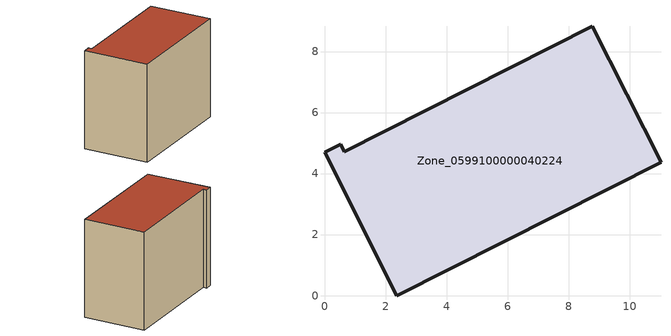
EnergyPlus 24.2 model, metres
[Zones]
Zone_0599100000040224
 floor ground (C_G): 2.37,0 0,4.69 0.53,4.96 0.65,4.72 8.78,8.82 11.03,4.37 z3.31
 wall outside (C_F): 0.65,4.72 0.53,4.96 0,4.69 2.37,0 11.03,4.37 8.78,8.82 0.65,4.72 z3.31:11.13
 roof outside (C_R): 11.03,4.37 8.78,8.82 0.65,4.72 0.53,4.96 0,4.69 2.37,0 z11.13
[BUILDING]
Pand.0599100000040224: North Axis=0; Terrain=City; Loads Convergence Tolerance Value=0.04; Temperature Convergence Tolerance Value=0.4; Solar Distribution=FullExterior; Maximum Number of Warmup Days=25; Minimum Number of Warmup Days=1
[Site:Location]
Rotterdam.The.Hague.AP_ZH_NLD Design_Conditions: Latitude=51.96; Longitude=4.45; Time Zone=1; Elevation=-4.5
[SITE:GROUNDTEMPERATURE:BUILDINGSURFACE]
18, 18, 18, 18, 18, 18, 18, 18, 18, 18, 18, 18
[MATERIAL] Thermal Absorptance=0.9; Solar Absorptance=0.7; Visible Absorptance=0.7
Name | Roughness | Thickness | Conductivity | Density | Specific Heat
G.TI.1992-2005 | MediumSmooth | 0.15 | 0.06 | 540 | 1210
F.TI.1992-2005 | Rough | 0.3 | 0.12 | 1920 | 840
R.TI.1992-2005 | MediumRough | 0.2 | 0.08 | 1500 | 1000
[CONSTRUCTION]
C_G: G.TI.1992-2005
C_F: F.TI.1992-2005
C_R: R.TI.1992-2005
[ZONE]
Zone_0599100000040224: Type=1; Multiplier=1; Ceiling Height=Autocalculate; Volume=Autocalculate; Floor Area=autocalculate; Part of Total Floor Area=Yes
[ZONEINFILTRATION:DESIGNFLOWRATE]
Infil_Zone_0599100000040224: Zone or ZoneList or Space or SpaceList=Zone_0599100000040224; Schedule=AlwaysOn; Design Flow Rate Calculation Method=Flow/Area; Flow Rate per Floor Area=0.0015; Constant Term Coefficient=1; Temperature Term Coefficient=0; Velocity Term Coefficient=0; Velocity Squared Term Coefficient=0
[HVACTEMPLATE:ZONE:IDEALLOADSAIRSYSTEM]
Zone_0599100000040224: Maximum Heating Supply Air Temperature=50; Minimum Cooling Supply Air Temperature=13; Maximum Heating Supply Air Humidity Ratio=0.0156; Minimum Cooling Supply Air Humidity Ratio=0.0077; Heating Limit=NoLimit; Cooling Limit=NoLimit; Dehumidification Control Type=ConstantSensibleHeatRatio; Cooling Sensible Heat Ratio=0.7; Dehumidification Setpoint=60; Humidification Control Type=None; Humidification Setpoint=30; Outdoor Air Method=None; Outdoor Air Flow Rate per Person=0.00944; Outdoor Air Flow Rate per Zone Floor Area=0; Outdoor Air Flow Rate per Zone=0; Demand Controlled Ventilation Type=None; Outdoor Air Economizer Type=NoEconomizer; Heat Recovery Type=None; Sensible Heat Recovery Effectiveness=0.7; Latent Heat Recovery Effectiveness=0.65
[ZONECONTROL:THERMOSTAT]
ThermostatControl_Zone_0599100000040224: Zone or ZoneList=Zone_0599100000040224; Control Type Schedule=DualSetpointControlType; Control 1=Thermostat_Zone_0599100000040224; Temperature Difference Between Cutout And Setpoint=0
[THERMOSTATSETPOINT:DUALSETPOINT]
Thermostat_Zone_0599100000040224: Heating Setpoint Temperature Schedule=HeatingSetpoint_Zone_0599100000040224; Cooling Setpoint Temperature Schedule=CoolingSetpoint_Zone_0599100000040224
[SCHEDULE:COMPACT]
HeatingSetpoint_Zone_0599100000040224: Through: 12/31, For: AllDays, Until: 24:00, 21
CoolingSetpoint_Zone_0599100000040224: Through: 12/31, For: AllDays, Until: 24:00, 24
DualSetpointControlType: Through: 12/31, For: AllDays, Until: 24:00, 4
AlwaysOn: Through: 12/31, For: AllDays, Until: 24:00, 1
